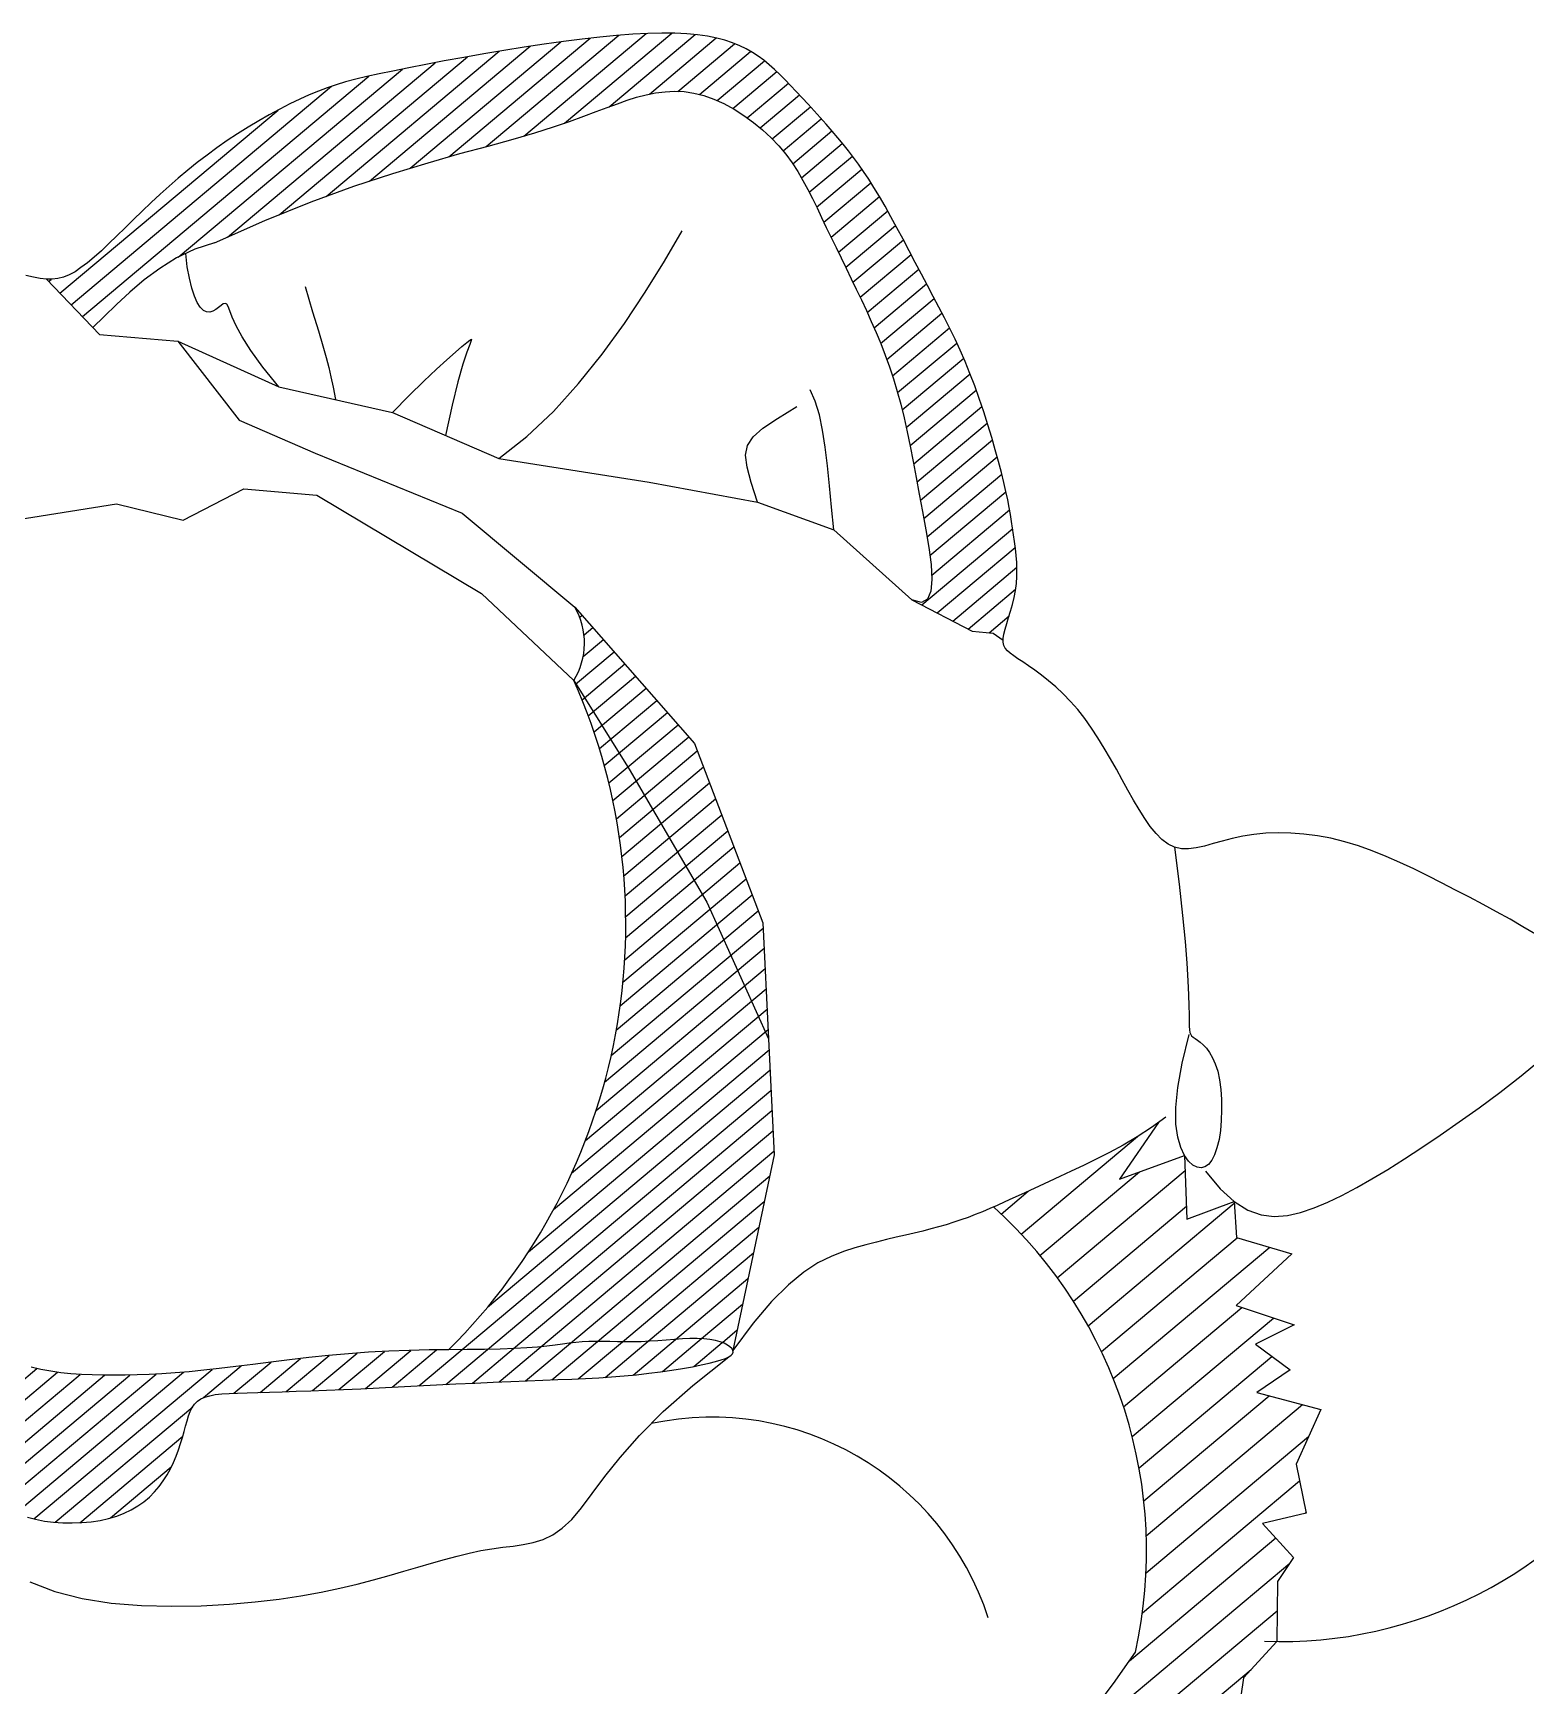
# Model space of a CAD drawing. Extents: x 737 to 6514, y 5490 to 9075.
# Drawn here: x 5130.2 to 5232.5, y 7019.3 to 7132.6 of the extents above; entities that cross this region are included whole.
import ezdxf

# ---------------------------------------------------------------- set-up
doc = ezdxf.new("R2010")
doc.units = 0
doc.header["$LTSCALE"] = 2.5
doc.header["$MEASUREMENT"] = 0
doc.layers.get('0').update_dxf_attribs({"linetype": 'CONTINUOUS'})
for name, color, linetype in [('3', 3, 'CONTINUOUS'), ('4', 4, 'CONTINUOUS'), ('7', 7, 'CONTINUOUS'), ('BH', 3, 'CONTINUOUS')]:
    doc.layers.add(name, color=color, linetype=linetype)
pattern_1 = [(45, (195.385, -1.9576), (-0.98005, 0.98005), [])]

# ---------------------------------------------------------------- blocks, each defined once
blk = doc.blocks.new('玩具-04')
at = {"layer": 'BH'}
h = blk.add_hatch(dxfattribs=at)
h.set_pattern_fill('ANSI31', color=256, scale=11.088, style=0)
h.set_pattern_definition(pattern_1)
h.paths.add_polyline_path([(104.36, 430.68), (103.2, 430.33), (102.16, 430.01), (101.24, 429.7), (100.4, 429.4), (99.62, 429.09), (98.88, 428.76), (98.15, 428.41), (97.4, 428.02), (96.62, 427.58), (95.81, 427.1), (94.98, 426.58), (94.13, 426.02), (93.27, 425.43), (92.42, 424.81), (91.57, 424.16), (90.73, 423.5), (89.91, 422.82), (89.12, 422.12), (88.34, 421.41), (87.58, 420.68), (86.84, 419.94), (86.11, 419.19), (85.4, 418.42), (84.7, 417.65), (84.01, 416.86), (83.33, 416.07), (82.67, 415.3), (82.03, 414.55), (81.41, 413.84), (80.81, 413.17), (80.25, 412.56), (79.71, 412.02), (79.2, 411.57), (78.47, 410.99), (77.55, 410.52), (76.6, 410.32), (76.33, 410.33), (80.66, 406.56), (81.55, 407.59), (82.5, 408.7), (83.55, 409.85), (84.68, 411), (85.93, 412.1), (87.29, 413.11), (88.79, 413.99), (90.42, 414.7), (94.54, 416.96), (98.36, 418.9), (101.89, 420.55), (105.11, 421.94), (108.04, 423.12), (110.69, 424.13), (113.04, 424.99), (115.12, 425.76), (116.92, 426.46), (118.47, 427.11), (119.81, 427.7), (120.98, 428.24), (122, 428.73), (122.92, 429.17), (123.76, 429.57), (124.56, 429.94), (125.35, 430.26), (126.14, 430.55), (126.94, 430.78), (127.74, 430.95), (128.55, 431.06), (129.37, 431.1), (130.21, 431.05), (131.07, 430.91), (131.96, 430.68), (132.86, 430.37), (133.76, 429.97), (134.65, 429.51), (135.52, 428.99), (136.35, 428.42), (137.13, 427.81), (137.86, 427.17), (138.52, 426.51), (139.12, 425.83), (139.66, 425.13), (140.17, 424.41), (140.65, 423.68), (141.12, 422.93), (141.58, 422.16), (142.04, 421.37), (142.51, 420.57), (143, 419.76), (143.5, 418.93), (144.01, 418.09), (144.52, 417.24), (145.03, 416.38), (145.54, 415.52), (146.06, 414.65), (146.56, 413.77), (147.06, 412.88), (147.55, 411.98), (148.03, 411.06), (148.5, 410.12), (148.95, 409.15), (149.38, 408.15), (149.8, 407.11), (150.2, 406.03), (150.58, 404.91), (150.95, 403.74), (151.32, 402.52), (151.69, 401.24), (152.07, 399.9), (152.45, 398.51), (152.86, 397.04), (153.28, 395.52), (153.66, 394.01), (153.98, 392.59), (154.16, 391.32), (154.16, 390.3), (153.94, 389.59), (153.26, 389.17), (157.99, 387.2), (159.79, 387.2), (160.68, 386.67), (160.72, 387.35), (160.88, 388.12), (160.99, 388.64), (161.11, 389.2), (161.22, 389.78), (161.32, 390.38), (161.38, 390.99), (161.4, 391.6), (161.39, 392.2), (161.34, 392.81), (161.27, 393.41), (161.17, 394), (161.06, 394.59), (160.93, 395.17), (160.8, 395.74), (160.67, 396.3), (160.53, 396.87), (160.39, 397.44), (160.22, 398.04), (160.04, 398.69), (159.82, 399.38), (159.58, 400.13), (159.29, 400.96), (158.97, 401.87), (158.6, 402.85), (158.21, 403.88), (157.78, 404.94), (157.33, 406.02), (156.85, 407.1), (156.37, 408.16), (155.87, 409.19), (155.37, 410.16), (154.86, 411.09), (154.34, 411.99), (153.81, 412.87), (153.27, 413.73), (152.72, 414.6), (152.16, 415.47), (151.58, 416.37), (150.98, 417.3), (150.38, 418.24), (149.77, 419.2), (149.16, 420.14), (148.55, 421.07), (147.96, 421.97), (147.38, 422.82), (146.82, 423.61), (146.29, 424.34), (145.78, 425.01), (145.29, 425.62), (144.8, 426.2), (144.32, 426.75), (143.83, 427.27), (143.33, 427.79), (142.82, 428.31), (142.29, 428.83), (141.74, 429.37), (141.18, 429.9), (140.62, 430.43), (140.05, 430.95), (139.49, 431.46), (138.94, 431.95), (138.41, 432.42), (137.9, 432.87), (137.4, 433.28), (136.91, 433.67), (136.42, 434.03), (135.93, 434.37), (135.43, 434.67), (134.9, 434.95), (134.35, 435.2), (133.77, 435.43), (133.14, 435.62), (132.47, 435.79), (131.75, 435.91), (130.96, 436), (130.1, 436.05), (129.16, 436.06), (128.14, 436.02), (127.03, 435.93), (125.83, 435.79), (124.55, 435.61), (123.19, 435.39), (121.76, 435.12), (120.26, 434.82), (118.69, 434.48), (117.06, 434.1), (115.39, 433.7), (113.68, 433.27), (111.98, 432.82), (110.3, 432.37), (108.67, 431.92), (107.12, 431.49), (105.68, 431.07)])
h = blk.add_hatch(dxfattribs=at)
h.set_pattern_fill('ANSI31', color=256, scale=11.088, style=0)
h.set_pattern_definition(pattern_1)
h.paths.add_polyline_path([(135.12, 375.54), (123.9, 386.3, -0.274574), (124.35, 380.03), (129.73, 372.86), (137.36, 362.1), (143.64, 350.9), (142.29, 360.76)])
h.paths.add_polyline_path([(118.65, 321.98), (120.23, 322.13), (121.71, 322.27), (123.06, 322.42), (124.27, 322.56), (125.33, 322.71), (126.24, 322.86), (127.03, 323.01), (127.72, 323.16), (128.34, 323.3), (128.91, 323.43), (129.46, 323.54), (130, 323.64), (130.57, 323.72), (131.15, 323.78), (131.75, 323.83), (132.37, 323.87), (133.02, 323.92), (133.67, 323.97), (134.35, 324.03), (135.04, 324.1), (135.74, 324.2), (136.45, 324.31), (137.16, 324.43), (137.85, 324.54), (138.53, 324.65), (139.18, 324.73), (139.8, 324.8), (140.37, 324.82), (140.89, 324.81), (141.36, 324.76), (141.96, 324.65), (142.56, 324.41), (142.93, 324.09), (144.99, 341.04), (143.64, 350.9), (137.36, 362.1), (129.73, 372.86), (124.35, 380.03, -0.311762)])
h = blk.add_hatch(dxfattribs=at)
h.set_pattern_fill('ANSI31', color=256, scale=19.404, style=0)
h.set_pattern_definition([(45, (195.385, -1.9576), (-1.715087, 1.715087), [])])
h.paths.add_polyline_path([(179.54, 301.31, -0.152802), (131.43, 255.58), (134.12, 251.64), (137.52, 254.62), (139.01, 254.4), (142.41, 258.44), (144.11, 255.68), (146.66, 259.5), (150.06, 257.8), (151.97, 261.62), (155.59, 261.2), (158.14, 262.26), (158.14, 266.08), (160.69, 262.26), (161.54, 267.15), (167.62, 270.37), (171.98, 274.49), (175.86, 273.03), (176.59, 277.63), (179.01, 277.88), (180.71, 279.81), (179.01, 285.14), (182.65, 285.62), (184.34, 289.01), (184.34, 294.58), (188.71, 295.55), (188.95, 299.91), (191.53, 303.25), (191.13, 308.38), (192.34, 310.56), (189.43, 313.22), (193.07, 314.43), (191.86, 318.55), (193.55, 323.39), (187.98, 324.36), (190.64, 326.54), (187.49, 328.47), (190.64, 330.41), (185.56, 331.62), (189.92, 336.46), (185.07, 337.43), (184.61, 340.49), (180.71, 338.64), (180.02, 344.05), (174.65, 341.54), (177.57, 346.68), (176.99, 346.19), (175.84, 345.29), (174.7, 344.48), (173.59, 343.73), (172.51, 343.06), (171.47, 342.43), (170.47, 341.86), (169.54, 341.33), (168.67, 340.83), (167.85, 340.35), (167.09, 339.91), (166.37, 339.5), (165.69, 339.11), (165.03, 338.74), (164.11, 338.22, -0.27055)])
h = blk.add_hatch(dxfattribs=at)
h.set_pattern_fill('ANSI31', color=256, scale=11.088, style=0)
h.set_pattern_definition(pattern_1)
h.paths.add_polyline_path([(70.99, 316.85), (72.38, 316.86), (73.58, 316.83), (74.62, 316.78), (75.49, 316.68), (76.22, 316.54), (76.81, 316.35), (77.29, 316.12), (77.66, 315.83), (77.93, 315.48), (78.13, 315.08), (78.26, 314.63), (78.35, 314.14), (78.4, 313.6), (78.43, 313.03), (78.46, 312.43), (78.51, 311.81), (78.58, 311.16), (78.69, 310.5), (78.83, 309.84), (79, 309.18), (79.22, 308.54), (79.48, 307.93), (79.78, 307.35), (80.14, 306.82), (80.54, 306.34), (80.99, 305.91), (81.49, 305.53), (82.04, 305.21), (82.63, 304.94), (83.27, 304.72), (83.95, 304.54), (84.67, 304.42), (85.43, 304.34), (86.21, 304.31), (87.02, 304.32), (87.83, 304.38), (88.63, 304.48), (89.42, 304.62), (90.18, 304.81), (90.9, 305.04), (91.57, 305.3), (92.19, 305.61), (92.77, 305.95), (93.3, 306.32), (93.78, 306.73), (94.22, 307.17), (94.61, 307.64), (94.97, 308.13), (95.28, 308.65), (95.56, 309.19), (95.8, 309.74), (96.01, 310.3), (96.19, 310.86), (96.35, 311.42), (96.48, 311.97), (96.59, 312.5), (96.69, 313.01), (96.77, 313.5), (96.86, 313.96), (96.95, 314.38), (97.06, 314.77), (97.2, 315.13), (97.38, 315.44), (97.6, 315.71), (97.87, 315.94), (98.21, 316.12), (98.61, 316.27), (99.08, 316.4), (99.63, 316.51), (100.25, 316.6), (100.97, 316.7), (101.78, 316.79), (102.68, 316.9), (103.68, 317.02), (104.77, 317.15), (105.95, 317.29), (107.21, 317.45), (108.55, 317.62), (109.97, 317.8), (111.46, 317.99), (113.01, 318.2), (114.62, 318.42), (116.25, 318.65), (117.9, 318.88), (119.54, 319.11), (121.14, 319.33), (122.7, 319.54), (124.2, 319.73), (125.61, 319.91), (126.94, 320.08), (128.2, 320.24), (129.41, 320.39), (130.56, 320.54), (131.68, 320.7), (132.77, 320.87), (133.84, 321.05), (134.89, 321.25), (135.92, 321.46), (136.92, 321.68), (137.87, 321.9), (138.76, 322.13), (139.59, 322.35), (140.33, 322.57), (140.99, 322.77), (141.54, 322.96), (142, 323.14), (142.36, 323.3), (142.64, 323.46), (142.82, 323.61), (142.93, 323.75), (142.97, 323.9), (142.93, 324.04), (142.82, 324.19), (142.65, 324.33), (142.42, 324.46), (142.12, 324.59), (141.77, 324.69), (141.36, 324.76), (140.89, 324.81), (140.37, 324.82), (139.8, 324.8), (139.18, 324.73), (138.53, 324.65), (137.85, 324.54), (137.16, 324.43), (136.45, 324.31), (135.74, 324.2), (135.04, 324.1), (134.35, 324.03), (133.67, 323.97), (133.02, 323.92), (132.37, 323.87), (131.75, 323.83), (131.15, 323.78), (130.57, 323.72), (130, 323.64), (129.46, 323.54), (128.91, 323.43), (128.34, 323.3), (127.72, 323.16), (127.03, 323.01), (126.24, 322.86), (125.33, 322.71), (124.27, 322.56), (123.06, 322.42), (121.71, 322.27), (120.23, 322.13), (118.65, 321.98), (117.01, 321.81), (115.31, 321.62), (113.58, 321.41), (111.85, 321.16), (110.13, 320.89), (108.44, 320.58), (106.78, 320.26), (105.16, 319.92), (103.59, 319.59), (102.07, 319.26), (100.61, 318.94), (99.22, 318.65), (97.91, 318.39), (96.67, 318.16), (95.49, 317.96), (94.36, 317.79), (93.28, 317.63), (92.25, 317.5), (91.25, 317.39), (90.28, 317.3), (89.33, 317.22), (88.41, 317.16), (87.5, 317.12), (86.6, 317.1), (85.72, 317.12), (84.86, 317.17), (84, 317.25), (83.16, 317.37), (82.32, 317.54), (81.48, 317.74), (80.65, 317.97), (79.8, 318.22), (78.95, 318.47), (78.09, 318.74), (77.21, 318.99), (76.31, 319.23), (75.4, 319.45), (74.49, 319.6), (73.62, 319.65), (72.82, 319.55), (72.12, 319.26), (71.57, 318.74), (71.18, 317.95)])
h.paths.add_polyline_path([(-8.43, 342.38), (-0.16, 340.05), (6.64, 338.08), (12.15, 336.42), (16.59, 335.02), (20.14, 333.85), (23.01, 332.85), (25.41, 331.99), (27.53, 331.22), (29.54, 330.5), (31.48, 329.82), (33.37, 329.18), (35.2, 328.58), (37, 328.01), (38.77, 327.47), (40.52, 326.96), (42.26, 326.47), (44, 326.01), (45.73, 325.56), (47.47, 325.13), (49.21, 324.72), (50.95, 324.32), (52.68, 323.94), (54.42, 323.57), (56.15, 323.21), (57.88, 322.86), (59.57, 322.51), (61.2, 322.16), (62.74, 321.8), (64.16, 321.43), (65.42, 321.04), (66.5, 320.62), (67.36, 320.17), (67.99, 319.69), (68.39, 319.19), (68.6, 318.69), (68.62, 318.21), (68.49, 317.78), (68.23, 317.4), (67.86, 317.1), (67.39, 316.89), (66.86, 316.8), (66.28, 316.8), (65.67, 316.89), (65.03, 317.04), (64.39, 317.23), (63.75, 317.45), (63.14, 317.69), (62.56, 317.91), (62.04, 318.11), (61.56, 318.28), (61.13, 318.42), (60.73, 318.53), (60.36, 318.6), (60.02, 318.63), (59.69, 318.62), (59.38, 318.56), (59.07, 318.45), (58.77, 318.29), (58.47, 318.08), (58.16, 317.81), (57.85, 317.49), (57.53, 317.11), (57.19, 316.67), (56.84, 316.17), (56.46, 315.6), (56.07, 315), (55.65, 314.36), (55.21, 313.72), (54.75, 313.08), (54.27, 312.47), (53.77, 311.9), (53.25, 311.39), (52.71, 310.95), (52.14, 310.58), (51.55, 310.29), (50.93, 310.06), (50.29, 309.89), (49.61, 309.79), (48.9, 309.74), (48.16, 309.74), (47.39, 309.8), (46.6, 309.9), (45.8, 310.06), (45, 310.27), (44.22, 310.55), (43.46, 310.89), (42.76, 311.29), (42.11, 311.76), (41.53, 312.3), (41.01, 312.89), (40.57, 313.54), (40.19, 314.23), (39.88, 314.95), (39.64, 315.7), (39.46, 316.45), (39.34, 317.21), (39.29, 317.96), (39.27, 318.7), (39.29, 319.42), (39.3, 320.12), (39.31, 320.8), (39.28, 321.43), (39.2, 322.03), (39.04, 322.59), (38.8, 323.1), (38.48, 323.56), (38.1, 323.98), (37.65, 324.37), (37.16, 324.73), (36.64, 325.06), (36.09, 325.36), (35.53, 325.65), (34.97, 325.92), (34.41, 326.18), (33.85, 326.43), (33.3, 326.67), (32.74, 326.89), (32.2, 327.11), (31.65, 327.32), (31.12, 327.52), (30.59, 327.71), (30.05, 327.9), (29.5, 328.09), (28.92, 328.28), (28.3, 328.48), (27.64, 328.69), (26.91, 328.92), (26.11, 329.16), (25.23, 329.42), (24.28, 329.7), (23.27, 330), (22.21, 330.3), (21.13, 330.61), (20.02, 330.93), (18.91, 331.24), (17.81, 331.55), (16.73, 331.86), (15.66, 332.15), (14.6, 332.45), (13.56, 332.74), (12.51, 333.02), (11.47, 333.31), (10.42, 333.59), (9.36, 333.87), (8.29, 334.15), (7.21, 334.42), (6.14, 334.69), (5.07, 334.95), (4.02, 335.19), (3, 335.42), (2.01, 335.63), (1.06, 335.81), (0.16, 335.96), (-0.69, 336.1), (-1.5, 336.21), (-2.26, 336.31), (-2.98, 336.41), (-3.65, 336.5), (-4.29, 336.6), (-4.88, 336.71), (-5.44, 336.83), (-5.96, 337.02), (-6.44, 337.33), (-6.9, 337.81), (-7.32, 338.5), (-7.71, 339.46), (-8.09, 340.73)])
at = {"layer": '3'}
for points in [[(116.28, 398.4), (118.51, 400.49), (120.6, 402.83), (122.54, 405.39), (124.34, 408.09), (126.01, 410.87), (127.55, 413.69), (128.96, 416.48), (130.25, 419.19)], [(96.99, 402.88), (95.47, 404.44), (94.32, 405.76), (93.47, 406.87), (92.88, 407.77), (92.48, 408.48), (92.23, 409), (92.06, 409.36), (91.93, 409.55), (91.79, 409.6), (91.62, 409.54), (91.44, 409.4), (91.23, 409.21), (91.01, 409.02), (90.77, 408.85), (90.52, 408.74), (90.25, 408.73), (89.97, 408.84), (89.68, 409.09), (89.38, 409.47), (89.09, 409.99), (88.81, 410.66), (88.53, 411.47), (88.27, 412.44), (88.04, 413.55)], [(98.47, 411.63), (99.3, 409.54), (99.94, 407.94), (100.42, 406.7), (100.79, 405.73), (101.09, 404.9), (101.34, 404.11), (101.61, 403.25), (101.92, 402.21)], [(106.86, 401.54), (108.17, 403.11), (109.31, 404.45), (110.29, 405.56), (111.12, 406.45), (111.79, 407.16), (112.31, 407.69), (112.7, 408.06), (112.94, 408.29), (113.06, 408.38), (113.05, 408.28), (112.95, 407.93), (112.77, 407.25), (112.52, 406.18), (112.23, 404.65), (111.9, 402.61), (111.57, 399.97)], [(145.43, 394.81), (145.06, 396.73), (144.72, 398.54), (144.4, 400.24), (144.07, 401.81), (143.72, 403.24), (143.33, 404.53), (142.88, 405.65), (142.36, 406.59)], [(138.71, 396.61), (138.01, 398.24), (137.54, 399.52), (137.33, 400.53), (137.42, 401.37), (137.84, 402.15), (138.61, 402.96), (139.77, 403.9), (141.35, 405.08)], [(177.57, 346.68), (174.65, 341.54), (180.02, 344.05), (180.71, 338.64), (184.61, 340.49), (185.07, 337.43), (189.92, 336.46), (185.56, 331.62), (190.64, 330.41), (187.49, 328.47), (190.64, 326.54), (187.98, 324.36), (193.55, 323.39), (191.86, 318.55), (193.07, 314.43), (189.43, 313.22), (192.34, 310.56), (191.13, 308.38), (191.53, 303.25), (188.95, 299.91), (188.71, 295.55)]]:
    blk.add_lwpolyline(points, dxfattribs=at)
blk.add_arc((143.82, 293.39), 24.89, 23.0125, 107.072, dxfattribs=at)
at = {"layer": '4'}
blk.add_lwpolyline([(178.15, 347.18), (176.99, 346.19), (175.84, 345.29), (174.7, 344.48), (173.59, 343.73), (172.51, 343.06), (171.47, 342.43), (170.47, 341.86), (169.54, 341.33), (168.67, 340.83), (167.85, 340.35), (167.09, 339.91), (166.37, 339.5), (165.69, 339.11), (165.03, 338.74), (164.41, 338.39), (163.8, 338.06), (163.2, 337.74), (162.61, 337.44), (162.02, 337.15), (161.42, 336.88), (160.82, 336.62), (160.21, 336.36), (159.57, 336.12), (158.92, 335.88), (158.24, 335.64), (157.53, 335.41), (156.79, 335.17), (156.02, 334.92), (155.21, 334.65), (154.37, 334.36), (153.49, 334.05), (152.57, 333.7), (151.62, 333.3), (150.61, 332.8), (149.54, 332.14), (148.4, 331.24), (147.18, 330.05), (145.86, 328.49), (144.45, 326.51), (142.93, 324.04)], dxfattribs=at)
at = {"layer": '7'}
for points in [[(208.32, 365.54), (207.2, 366.1), (206.05, 366.65), (204.85, 367.18), (203.64, 367.7), (202.41, 368.21), (201.17, 368.72), (199.93, 369.23), (198.7, 369.73), (197.46, 370.21), (196.23, 370.67), (195, 371.08), (193.78, 371.45), (192.56, 371.77), (191.36, 372.02), (190.16, 372.21), (188.98, 372.32), (187.82, 372.37), (186.69, 372.35), (185.6, 372.28), (184.55, 372.15), (183.55, 371.96), (182.61, 371.73), (181.73, 371.46), (180.9, 371.16), (180.13, 370.87), (179.41, 370.6), (178.73, 370.39), (178.08, 370.24), (177.47, 370.2), (176.87, 370.28), (176.3, 370.49), (175.74, 370.84), (175.19, 371.3), (174.65, 371.86), (174.11, 372.51), (173.57, 373.23), (173.02, 374), (172.47, 374.81), (171.91, 375.65), (171.33, 376.5), (170.74, 377.35), (170.14, 378.2), (169.52, 379.03), (168.89, 379.83), (168.25, 380.59), (167.58, 381.3), (166.9, 381.95), (166.22, 382.54), (165.54, 383.07), (164.87, 383.55), (164.23, 383.97), (163.62, 384.35), (163.05, 384.68), (162.54, 384.96), (162.1, 385.2), (161.71, 385.42), (161.39, 385.61), (161.14, 385.8), (160.94, 386.01), (160.8, 386.23), (160.71, 386.5), (160.69, 386.82), (160.71, 387.2), (160.78, 387.63), (160.88, 388.12), (160.99, 388.64), (161.11, 389.2), (161.22, 389.78), (161.32, 390.38), (161.38, 390.99), (161.4, 391.6), (161.39, 392.2), (161.34, 392.81), (161.27, 393.41), (161.17, 394), (161.06, 394.59), (160.93, 395.17), (160.8, 395.74), (160.67, 396.3), (160.53, 396.87), (160.39, 397.44), (160.22, 398.04), (160.04, 398.69), (159.82, 399.38), (159.58, 400.13), (159.29, 400.96), (158.97, 401.87), (158.6, 402.85), (158.21, 403.88), (157.78, 404.94), (157.33, 406.02), (156.85, 407.1), (156.37, 408.16), (155.87, 409.19), (155.37, 410.16), (154.86, 411.09), (154.34, 411.99), (153.81, 412.87), (153.27, 413.73), (152.72, 414.6), (152.16, 415.47), (151.58, 416.37), (150.98, 417.3), (150.38, 418.24), (149.77, 419.2), (149.16, 420.14), (148.55, 421.07), (147.96, 421.97), (147.38, 422.82), (146.82, 423.61), (146.29, 424.34), (145.78, 425.01), (145.29, 425.62), (144.8, 426.2), (144.32, 426.75), (143.83, 427.27), (143.33, 427.79), (142.82, 428.31), (142.29, 428.83), (141.74, 429.37), (141.18, 429.9), (140.62, 430.43), (140.05, 430.95), (139.49, 431.46), (138.94, 431.95), (138.41, 432.42), (137.9, 432.87), (137.4, 433.28), (136.91, 433.67), (136.42, 434.03), (135.93, 434.37), (135.43, 434.67), (134.9, 434.95), (134.35, 435.2), (133.77, 435.43), (133.14, 435.62), (132.47, 435.79), (131.75, 435.91), (130.96, 436), (130.1, 436.05), (129.16, 436.06), (128.14, 436.02), (127.03, 435.93), (125.83, 435.79), (124.55, 435.61), (123.19, 435.39), (121.76, 435.12), (120.26, 434.82), (118.69, 434.48), (117.06, 434.1), (115.39, 433.7), (113.68, 433.27), (111.98, 432.82), (110.3, 432.37), (108.67, 431.92), (107.12, 431.49), (105.68, 431.07), (104.36, 430.68), (103.2, 430.33), (102.16, 430.01), (101.24, 429.7), (100.4, 429.4), (99.62, 429.09), (98.88, 428.76), (98.15, 428.41), (97.4, 428.02), (96.62, 427.58), (95.81, 427.1), (94.98, 426.58), (94.13, 426.02), (93.27, 425.43), (92.42, 424.81), (91.57, 424.16), (90.73, 423.5), (89.91, 422.82), (89.12, 422.12), (88.34, 421.41), (87.58, 420.68), (86.84, 419.94), (86.11, 419.19), (85.4, 418.42), (84.7, 417.65), (84.01, 416.86), (83.33, 416.07), (82.67, 415.3), (82.03, 414.55), (81.41, 413.84), (80.81, 413.17), (80.25, 412.56), (79.71, 412.02), (79.2, 411.57), (78.72, 411.18), (78.25, 410.88), (77.78, 410.64), (77.31, 410.47), (76.83, 410.37), (76.33, 410.33), (75.79, 410.34), (75.21, 410.41), (74.56, 410.49)], [(90.42, 414.7), (94.54, 416.96), (98.36, 418.9), (101.89, 420.55), (105.11, 421.94), (108.04, 423.12), (110.69, 424.13), (113.04, 424.99), (115.12, 425.76), (116.92, 426.46), (118.47, 427.11), (119.81, 427.7), (120.98, 428.24), (122, 428.73), (122.92, 429.17), (123.76, 429.57), (124.56, 429.94), (125.35, 430.26), (126.14, 430.55), (126.94, 430.78), (127.74, 430.95), (128.55, 431.06), (129.37, 431.1), (130.21, 431.05), (131.07, 430.91), (131.96, 430.68), (132.86, 430.37), (133.76, 429.97), (134.65, 429.51), (135.52, 428.99), (136.35, 428.42), (137.13, 427.81), (137.86, 427.17), (138.52, 426.51), (139.12, 425.83), (139.66, 425.13), (140.17, 424.41), (140.65, 423.68), (141.12, 422.93), (141.58, 422.16), (142.04, 421.37), (142.51, 420.57), (143, 419.76), (143.5, 418.93), (144.01, 418.09), (144.52, 417.24), (145.03, 416.38), (145.54, 415.52), (146.06, 414.65), (146.56, 413.77), (147.06, 412.88), (147.55, 411.98), (148.03, 411.06), (148.5, 410.12), (148.95, 409.15), (149.38, 408.15), (149.8, 407.11), (150.2, 406.03), (150.58, 404.91), (150.95, 403.74), (151.32, 402.52), (151.69, 401.24), (152.07, 399.9), (152.45, 398.51), (152.86, 397.04), (153.28, 395.52), (153.66, 394.01), (153.98, 392.59), (154.16, 391.32), (154.16, 390.3), (153.94, 389.59), (153.44, 389.28), (152.61, 389.44)], [(76.33, 410.33), (81.29, 406.02), (88.01, 406.02), (96.99, 402.88), (106.86, 401.54), (116.28, 398.4), (129.29, 397.5), (138.71, 396.61), (145.43, 394.81), (152.61, 389.44), (157.99, 387.2), (159.79, 387.2), (160.7, 386.66)], [(88.01, 406.02), (93.85, 399.74), (100.58, 397.5), (113.58, 393.47), (123.9, 386.3), (135.12, 375.54), (142.29, 360.76), (144.99, 341.04), (142.93, 324.04)], [(-8.43, 342.38), (-8.88, 352.24), (-4.4, 364.79), (-0.36, 371.96), (0.09, 380.92), (7.72, 390.33), (14, 395.26), (22.52, 399.74), (35.98, 400.19), (50.33, 395.26), (61.55, 394.81), (65.14, 396.61), (75.01, 389.44), (83.98, 391.68), (89.81, 390.78), (94.74, 393.92), (101.02, 393.92), (115.83, 386.75), (124.35, 380.03), (129.73, 372.86), (137.36, 362.1), (143.64, 350.9)], [(176.87, 370.28), (177.54, 367.16), (178.07, 364.51), (178.48, 362.3), (178.79, 360.47), (179.01, 358.99), (179.17, 357.8), (179.28, 356.86), (179.36, 356.12), (179.41, 355.55), (179.46, 355.12), (179.51, 354.81), (179.57, 354.58), (179.65, 354.42), (179.74, 354.31), (179.87, 354.21), (180.05, 354.12), (180.26, 353.99), (180.52, 353.83), (180.8, 353.62), (181.09, 353.36), (181.4, 353.02), (181.69, 352.6), (181.97, 352.09), (182.23, 351.48), (182.45, 350.76), (182.62, 349.96), (182.76, 349.1), (182.85, 348.21), (182.9, 347.32), (182.9, 346.46), (182.85, 345.66), (182.74, 344.94), (182.59, 344.33), (182.38, 343.84), (182.14, 343.47), (181.85, 343.22), (181.53, 343.11), (181.18, 343.13), (180.81, 343.29), (180.42, 343.59), (180.02, 344.05), (179.64, 344.69), (179.31, 345.55), (179.06, 346.66), (178.93, 348.07), (178.94, 349.81), (179.13, 351.9), (179.53, 354.4)], [(181.94, 342.87), (183.32, 341.48), (184.61, 340.49), (185.83, 339.86), (187.01, 339.55), (188.14, 339.51), (189.25, 339.69), (190.36, 340.05), (191.47, 340.55), (192.6, 341.14), (193.76, 341.82), (194.96, 342.59), (196.19, 343.44), (197.48, 344.38), (198.82, 345.4), (200.22, 346.51), (201.69, 347.69), (203.23, 348.96), (204.83, 350.32), (206.48, 351.78), (208.16, 353.35), (209.86, 355.04)], [(83.95, 304.54), (84.67, 304.42), (85.43, 304.34), (86.21, 304.31), (87.02, 304.32), (87.83, 304.38), (88.63, 304.48), (89.42, 304.62), (90.18, 304.81), (90.9, 305.04), (91.57, 305.3), (92.19, 305.61), (92.77, 305.95), (93.3, 306.32), (93.78, 306.73), (94.22, 307.17), (94.61, 307.64), (94.97, 308.13), (95.28, 308.65), (95.56, 309.19), (95.8, 309.74), (96.01, 310.3), (96.19, 310.86), (96.35, 311.42), (96.48, 311.97), (96.59, 312.5), (96.69, 313.01), (96.77, 313.5), (96.86, 313.96), (96.95, 314.38), (97.06, 314.77), (97.2, 315.13), (97.38, 315.44), (97.6, 315.71), (97.87, 315.94), (98.21, 316.12), (98.61, 316.27), (99.08, 316.4), (99.63, 316.51), (100.25, 316.6), (100.97, 316.7), (101.78, 316.79), (102.68, 316.9), (103.68, 317.02), (104.77, 317.15), (105.95, 317.29), (107.21, 317.45), (108.55, 317.62), (109.97, 317.8), (111.46, 317.99), (113.01, 318.2), (114.62, 318.42), (116.25, 318.65), (117.9, 318.88), (119.54, 319.11), (121.14, 319.33), (122.7, 319.54), (124.2, 319.73), (125.61, 319.91), (126.94, 320.08), (128.2, 320.24), (129.41, 320.39), (130.56, 320.54), (131.68, 320.7), (132.77, 320.87), (133.84, 321.05), (134.89, 321.25), (135.92, 321.46), (136.92, 321.68), (137.87, 321.9), (138.76, 322.13), (139.59, 322.35), (140.33, 322.57), (140.99, 322.77), (141.54, 322.96), (142, 323.14), (142.36, 323.3), (142.64, 323.46), (142.82, 323.61), (142.93, 323.75), (142.97, 323.9), (142.93, 324.04), (142.82, 324.19), (142.65, 324.33), (142.42, 324.46), (142.12, 324.59), (141.77, 324.69), (141.36, 324.76), (140.89, 324.81), (140.37, 324.82), (139.8, 324.8), (139.18, 324.73), (138.53, 324.65), (137.85, 324.54), (137.16, 324.43), (136.45, 324.31), (135.74, 324.2), (135.04, 324.1), (134.35, 324.03), (133.67, 323.97), (133.02, 323.92), (132.37, 323.87), (131.75, 323.83), (131.15, 323.78), (130.57, 323.72), (130, 323.64), (129.46, 323.54), (128.91, 323.43), (128.34, 323.3), (127.72, 323.16), (127.03, 323.01), (126.24, 322.86), (125.33, 322.71), (124.27, 322.56), (123.06, 322.42), (121.71, 322.27), (120.23, 322.13), (118.65, 321.98), (117.01, 321.81), (115.31, 321.62), (113.58, 321.41), (111.85, 321.16), (110.13, 320.89), (108.44, 320.58), (106.78, 320.26), (105.16, 319.92), (103.59, 319.59), (102.07, 319.26), (100.61, 318.94), (99.22, 318.65), (97.91, 318.39), (96.67, 318.16), (95.49, 317.96), (94.36, 317.79), (93.28, 317.63), (92.25, 317.5), (91.25, 317.39), (90.28, 317.3), (89.33, 317.22), (88.41, 317.16), (87.5, 317.12), (86.6, 317.1), (85.72, 317.12), (84.86, 317.17), (84, 317.25), (83.16, 317.37)], [(84.64, 299.05), (86.84, 298.4), (89.24, 298.01), (91.76, 297.83), (94.35, 297.85), (96.94, 298.01), (99.46, 298.28), (101.85, 298.62), (104.04, 299.01), (106.05, 299.43), (107.89, 299.87), (109.59, 300.33), (111.15, 300.81), (112.61, 301.3), (113.97, 301.78), (115.26, 302.27), (116.49, 302.74), (117.66, 303.2), (118.79, 303.64), (119.88, 304.05), (120.92, 304.43), (121.93, 304.78), (122.9, 305.07), (123.84, 305.32), (124.75, 305.52), (125.63, 305.7), (126.49, 305.9), (127.32, 306.15), (128.14, 306.49), (128.93, 306.96), (129.69, 307.59), (130.44, 308.42), (131.19, 309.48), (131.99, 310.78), (132.94, 312.31), (134.11, 314.07), (135.59, 316.07), (137.44, 318.3), (139.77, 320.76), (142.64, 323.46)]]:
    blk.add_lwpolyline(points, dxfattribs=at)
for centre, radius, start, end in [((118.84, 382.78), 6.16, 333.3827, 34.7968), ((79.48, 355.12), 51.32, 319.7649, 29.0269), ((188.64, 340.39), 37.25, 272.8399, 29.9043), ((140.21, 306.55), 39.68, 352.4083, 52.9699), ((82.42, 355.32), 111.13, 281.2712, 330.9198)]:
    blk.add_arc(centre, radius, start, end, dxfattribs=at)
at = {"layer": 'BH'}
blk.add_lwpolyline([(90.42, 414.7), (88.79, 413.99), (87.29, 413.11), (85.93, 412.1), (84.68, 411), (83.55, 409.85), (82.5, 408.7), (81.55, 407.59), (80.66, 406.56)], dxfattribs=at)

msp = doc.modelspace()

# ---------------------------------------------------------------- block references
at = {"xscale": 0.8, "yscale": 0.8, "zscale": 0.8, "rotation": 355}
msp.add_blockref('玩具-04', (5041.66, 6794.04), dxfattribs=at)

doc.saveas('drawing.dxf')
